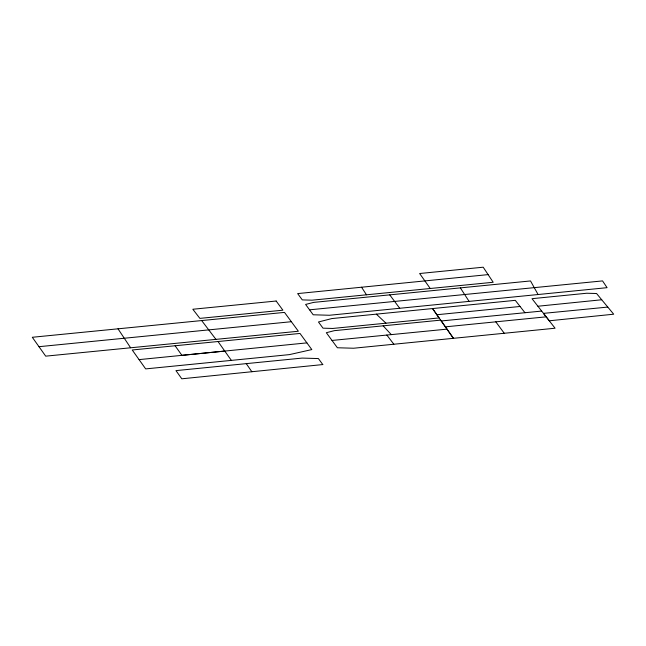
<?xml version="1.0" encoding="UTF-8"?>
<svg xmlns="http://www.w3.org/2000/svg" width="646" height="646" viewBox="0 0 646 646"><rect width="100%" height="100%" fill="white"/><g stroke="black" fill="none" stroke-linecap="round" stroke-linejoin="round"><path stroke-width="0.97" d="M601.717 299.768L596.573 293.518L586.721 293.244L532.013 298.678L537.9 306.236L601.717 299.768L613.7 314.206L549.294 320.787L543.472 313.375L607.773 307.076M139.068 359.62L306.898 342.881L311.816 349.575L289.448 354.614L145.665 368.898L132.228 349.987L299.994 333.449L306.898 342.881M488.11 274.615L297.653 293.591L302.28 299.897L311.986 300.188L493.189 282.27L483.2 267.202L419.642 273.516L430.244 288.496M309.571 309.822L602.548 280.905L607.078 287.672L329.395 315.264L313.189 314.78L305.598 304.444L313.617 302.393L530.519 280.945L538.086 294.528M38.954 346.692L291.362 321.708L298.363 331.245L45.696 356.156L32.3 337.277L284.498 312.398L291.362 321.708M520.078 306.47L515.29 300.342L331.818 318.567L318.462 321.991L323.008 328.168L332.722 328.459L439.11 317.929L432.554 308.562L436.89 314.739L520.078 306.47L524.964 312.721M436.89 314.739L441.242 320.965L541.687 311.073M445.377 326.844L546.185 316.831L555.076 328.225L353.604 348.234L337.382 347.758L326.327 332.714L334.353 330.663L440.677 320.133L453.419 338.318L441.242 320.965M231.349 360.379L224.768 351.069L181.906 355.34L175.106 345.755M331.996 340.45L447 329.137M376.343 314.142L385.953 323.186M383.159 325.834L391.29 334.62M537.9 306.236L546.185 316.831M386.841 335.056L393.842 344.237M215.934 339.368L201.673 320.561M389.74 294.867L399.704 308.279M495.805 321.837L504.251 333.271M218.017 341.532L224.768 351.069M246.263 363.633L251.843 371.733M118.008 328.822L130.621 347.782M469.093 301.383L460.356 287.882M361.558 287.22L366.476 294.802M322.79 364.57L181.792 378.798L175.962 370.618L302.158 358.086L318.397 358.562L322.79 364.57M276.157 301.02L192.831 309.248L199.88 318.381L282.908 310.185L276.157 301.02"/></g></svg>
